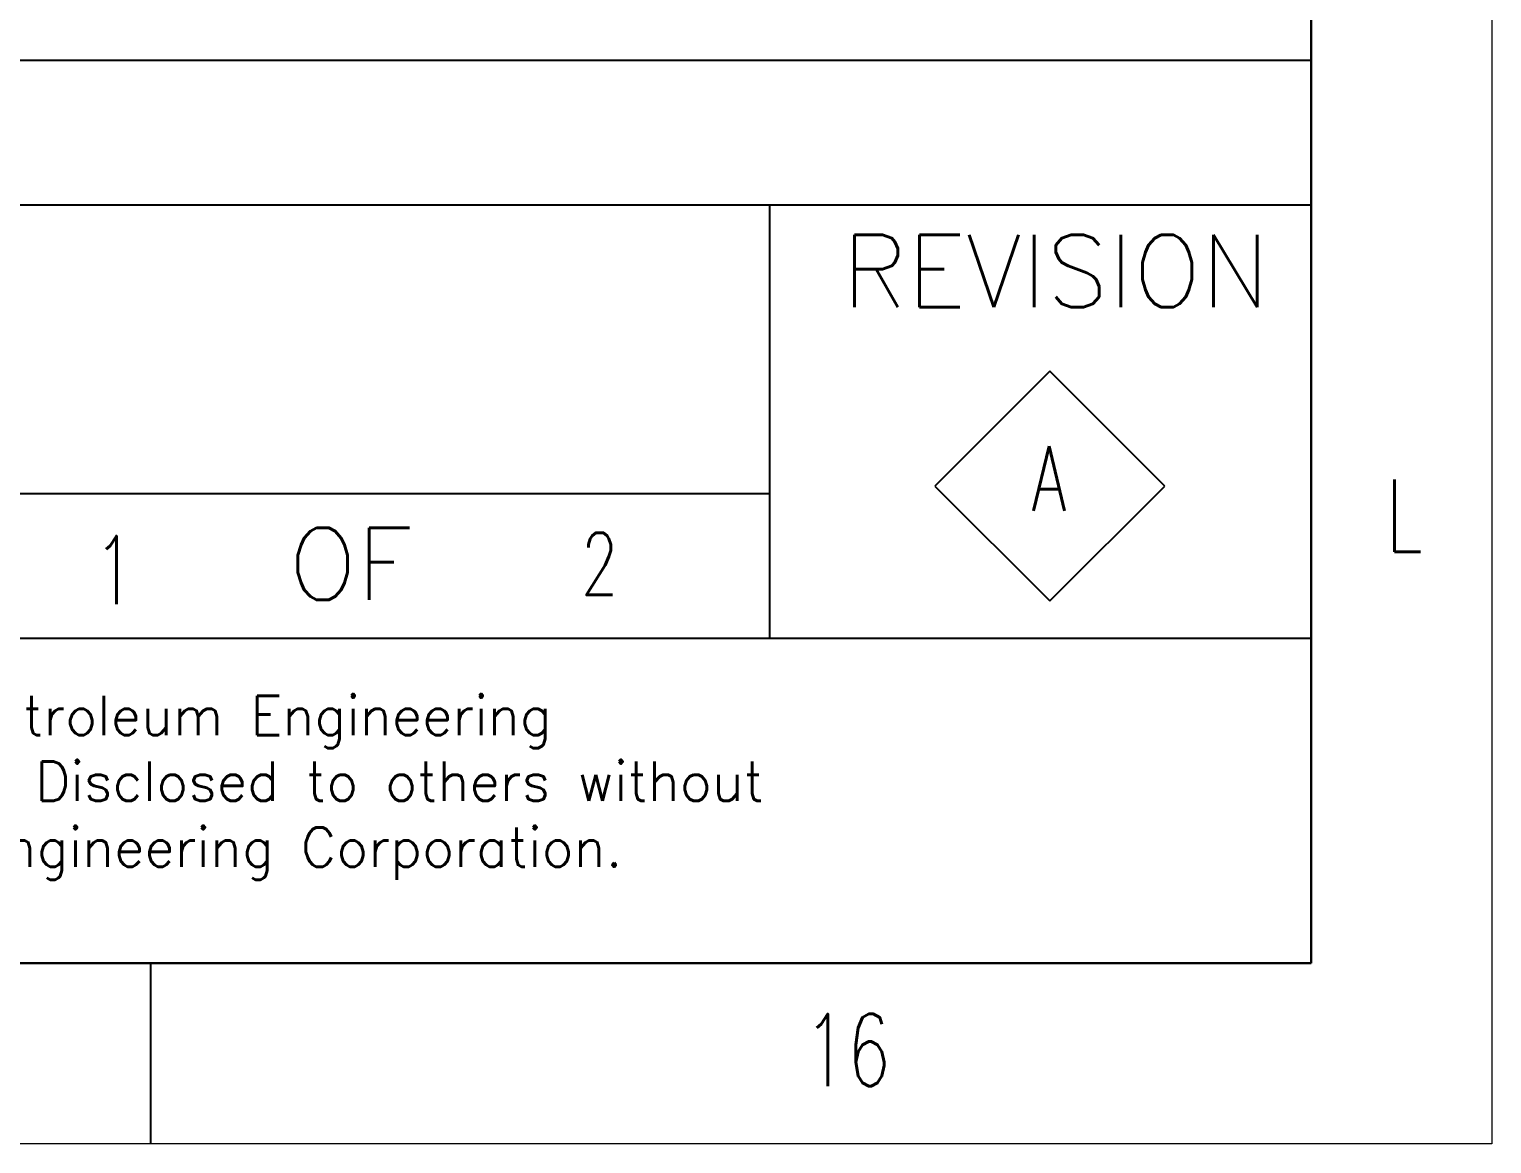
# Model space of a CAD drawing. Header units: millimetres. Extents: x -10011772 to -8149599, y 2847708 to 3434448.
# Drawn here: x -9238520 to -9181954, y 2847708 to 2890816 of the extents above; entities that cross this region are included whole.
import ezdxf
from ezdxf.enums import TextEntityAlignment as Align

# ---------------------------------------------------------------- set-up
doc = ezdxf.new("R2010")
doc.units = ezdxf.units.MM
doc.layers.add('TEG BORDER', color=7, linetype='Continuous')
doc.styles.add('HZTXT', font='simplexs.shx', dxfattribs={"width": 0.7, "bigfont": 'hztxt.shx'})
doc.styles.add('TEG BORDER', font='txt_qlt.shx', dxfattribs={"width": 0.7, "bigfont": 'hztxt.shx'})

# ---------------------------------------------------------------- blocks, each defined once
blk = doc.blocks.new('252 BORDER A2')
for p, q in [((589, 5), (589, 116)), ((489, 5), (589, 5)), ((556.875, 0), (556.875, 5))]:
    blk.add_line(p, q)
at = {"color": 5, "lineweight": 15}
blk.add_lwpolyline([(0, 420), (594, 420), (594, 0), (0, 0)], close=True, dxfattribs=at)
blk.add_lwpolyline([(5, 415), (589, 415), (589, 5), (5, 5)], close=True)
at = {"layer": 'TEG BORDER'}
for p, q in [((489, 30), (589, 30)), ((489, 26), (589, 26)), ((574, 26), (574, 14)), ((581.763, 21.392), (578.581, 18.21)), ((584.945, 18.21), (581.763, 21.392)), ((504, 18), (574, 18)), ((578.581, 18.21), (581.763, 15.028)), ((581.763, 15.028), (584.945, 18.21)), ((489, 14), (589, 14)), ((489, 14), (589, 14))]:
    blk.add_line(p, q, dxfattribs=at)
at = {"char_height": 2, "width": 2, "style": 'TEG BORDER'}
for s, insert, attachment_point in [('L', (592.09, 18.389), 3), ('\\pi0.033333;16', (574.922, 1.593), 7)]:
    blk.add_mtext(s, dxfattribs=dict(at, insert=insert, attachment_point=attachment_point))
at = {"layer": 'TEG BORDER', "style": 'TEG BORDER'}
for s, p in [('REVISION', (576.015, 23.164)), ('OF', (560.691, 15.055))]:
    blk.add_text(s, height=2, dxfattribs=at).set_placement(p)
at = {"layer": 'TEG BORDER', "color": 7, "style": 'TEG BORDER'}
for s, p in [('This Drawing is Property of Consortium of ZICOM Equipment Pte Ltd., & Sinopec Petroleum Engineering', (490.561, 11.315)), ('Corporation and any Information, contained in this Drawing will not be Reproduced, Disclosed to others without', (490.612, 9.492)), ('Explicit Written Permission from ZICOM Equipment Pte Ltd., & Sinopec Petroleum Engineering Corporation.', (490.561, 7.67))]:
    blk.add_text(s, height=1.0875, dxfattribs=at).set_placement(p)

msp = doc.modelspace()

# ---------------------------------------------------------------- block references
at = {"color": 9, "xscale": 1397, "yscale": 1397, "zscale": 1397}
msp.add_blockref('252 BORDER A2', (-10011772, 2847708), dxfattribs=at)

# ---------------------------------------------------------------- texts
at = {"style": 'HZTXT', "width": 0.7}
for s, height, p in [('A', 2500, (-9199073, 2873437)), ('2', 2400, (-9216460, 2870139)), ('1', 2640, (-9235229, 2869893))]:
    msp.add_text(s, height=height, dxfattribs=at).set_placement(p, align=Align.MIDDLE_CENTER)

doc.saveas('drawing.dxf')
